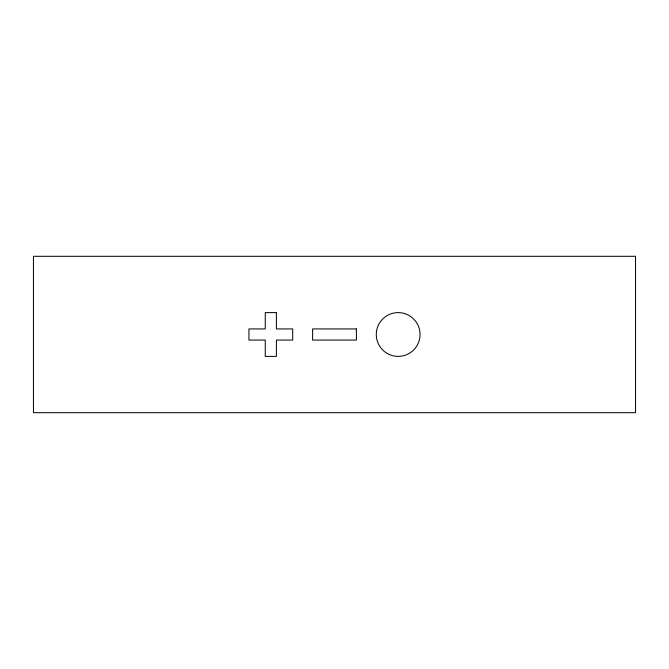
<?xml version="1.0" encoding="UTF-8"?>
<svg xmlns="http://www.w3.org/2000/svg" width="669" height="669" viewBox="0 0 669 669"><rect width="100%" height="100%" fill="white"/><g stroke="black" fill="none" stroke-linecap="round" stroke-linejoin="round"><path stroke-width="1" d="M635.55 256.302L33.45 256.302L33.45 412.698L635.55 412.698L635.55 256.302M276.397 312.615L265.259 312.615L265.259 328.931L248.943 328.931L248.943 340.069L265.259 340.069L265.259 356.385L276.397 356.385L276.397 340.069L292.713 340.069L292.713 328.931L276.397 328.931L276.397 312.615M356.385 328.931L312.615 328.931L312.615 340.069L356.385 340.069L356.385 328.931M387.226 353.458A21.885 21.885 0 0 0 420.057 334.5A21.885 21.885 0 0 0 387.226 315.542A21.885 21.885 0 0 0 387.226 353.458"/></g></svg>
